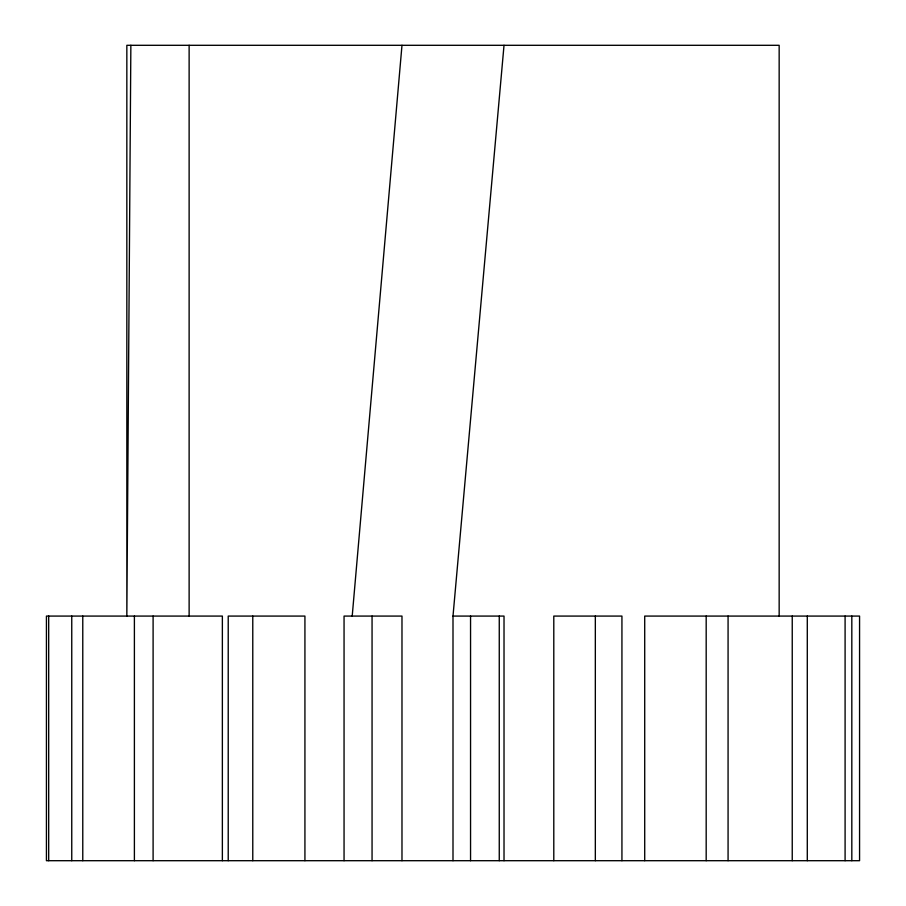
<?xml version="1.0" encoding="UTF-8"?>
<svg xmlns="http://www.w3.org/2000/svg" width="906" height="906" viewBox="0 0 906 906"><rect width="100%" height="100%" fill="white"/><g stroke="black" fill="none" stroke-linecap="round" stroke-linejoin="round"><path stroke-width="1.36" d="M130.86 45.3L126.84 616.08L126.84 45.3L779.16 45.3L779.16 616.08M352.208 616.08L401.981 45.3M453 860.7L453 616.08L504.019 45.3M453 616.08L504.019 616.08L504.019 860.7M851.821 616.08L851.821 860.7M845.094 616.08L845.094 860.7M807.291 616.08L807.291 860.7M792.24 616.08L792.24 860.7M728.073 616.08L728.073 860.7M706.182 616.08L706.182 860.7M644.71 860.7L644.71 616.08L859.567 616.08L859.567 860.7L46.433 860.7L46.433 616.08L222.366 616.08L222.366 860.7M621.935 860.7L621.935 616.08L553.793 616.08L553.793 860.7M595.333 616.08L595.333 860.7M499.263 616.08L499.263 860.7M470.554 616.08L470.554 860.7M401.981 860.7L401.981 616.08L344.054 616.08L344.054 860.7M372.06 616.08L372.06 860.7M304.926 860.7L304.926 616.08L228.221 616.08L228.221 860.7M252.774 616.08L252.774 860.7M189.127 45.3L189.127 616.08M153.103 616.08L153.103 860.7M134.394 616.08L134.394 860.7M82.774 616.08L82.774 860.7M71.755 616.08L71.755 860.7M48.686 616.08L48.686 860.7"/></g></svg>
